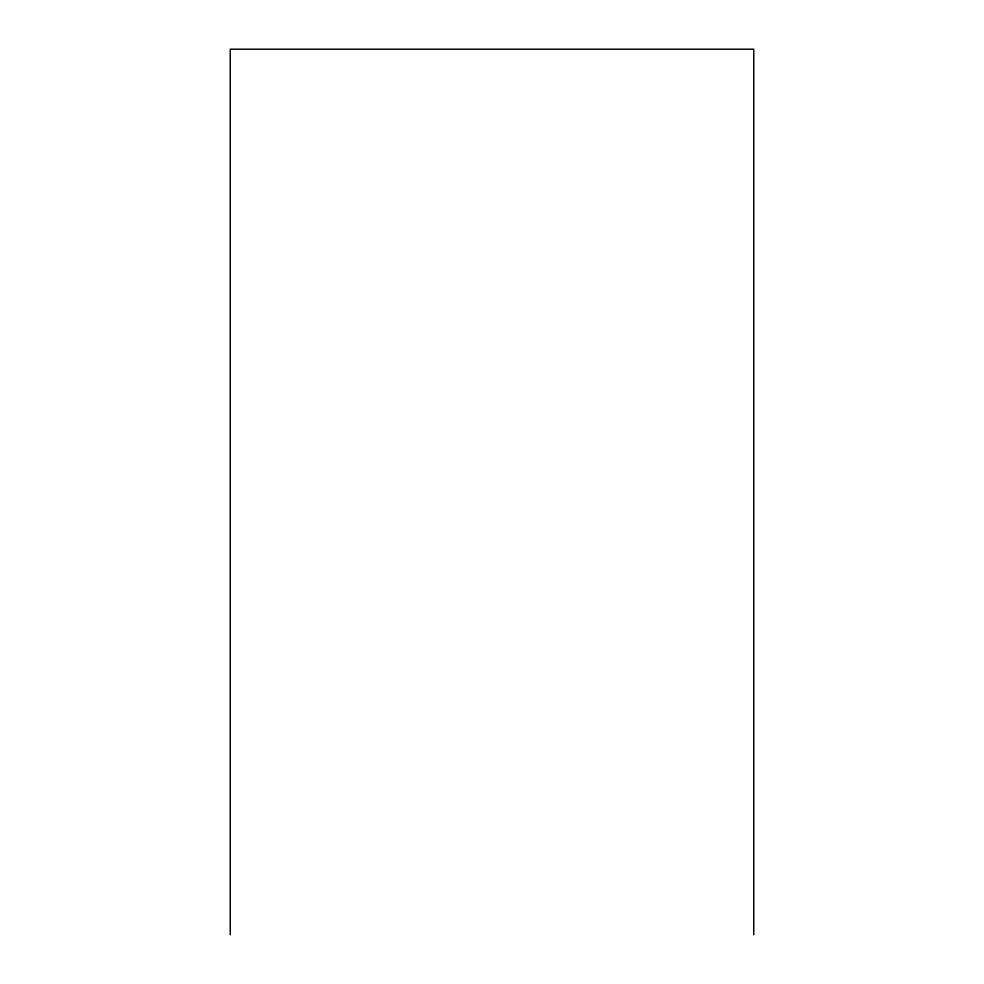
<?xml version="1.0" encoding="UTF-8"?>
<svg xmlns="http://www.w3.org/2000/svg" width="984" height="984" viewBox="0 0 984 984"><rect width="100%" height="100%" fill="white"/><g stroke="black" fill="none" stroke-linecap="round" stroke-linejoin="round"><path stroke-width="1.48" d="M753.756 934.8L753.756 49.2L230.244 49.2L230.244 934.8"/></g></svg>
